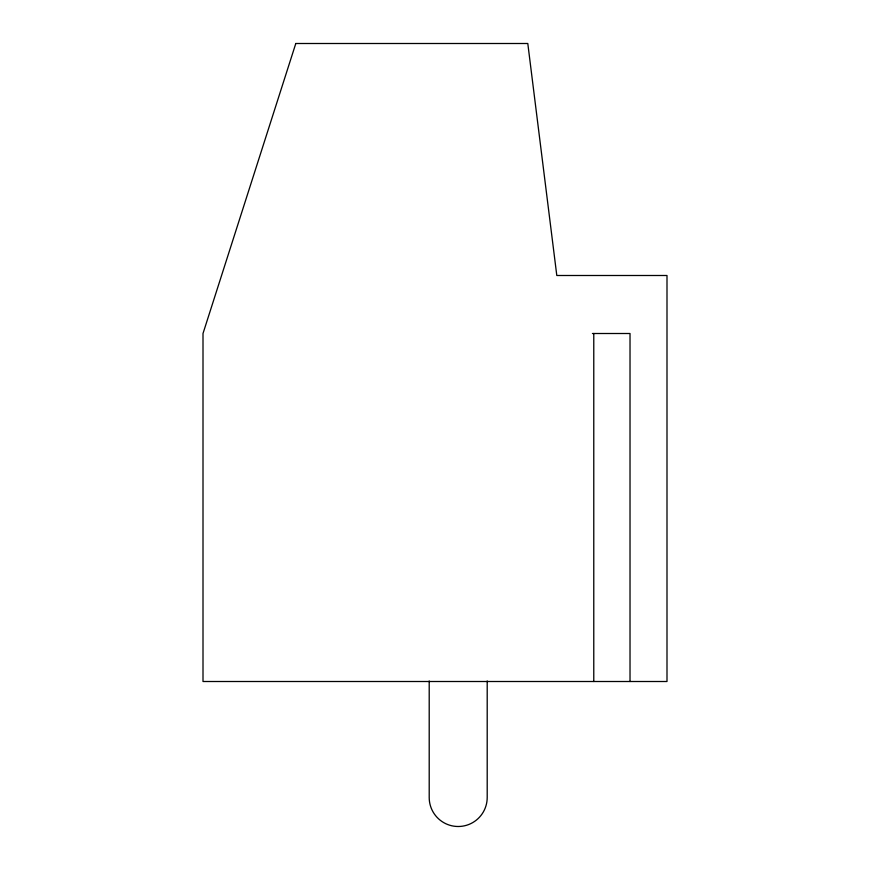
<?xml version="1.0" encoding="UTF-8"?>
<svg xmlns="http://www.w3.org/2000/svg" width="870" height="870" viewBox="0 0 870 870"><rect width="100%" height="100%" fill="white"/><g stroke="black" fill="none" stroke-linecap="round" stroke-linejoin="round"><path stroke-width="1.3" d="M592.437 333.504L630.021 333.504L630.021 681.504M593.775 333.504L593.775 681.504M487.2 680.96L487.2 797.496A29.004 29.004 0 0 1 458.196 826.5A29.004 29.004 0 0 1 429.204 797.496L429.204 680.96M295.8 43.5L203.004 333.504L203.004 681.504L666.996 681.504L666.996 275.496L556.8 275.496L527.796 43.5L295.8 43.5"/></g></svg>
